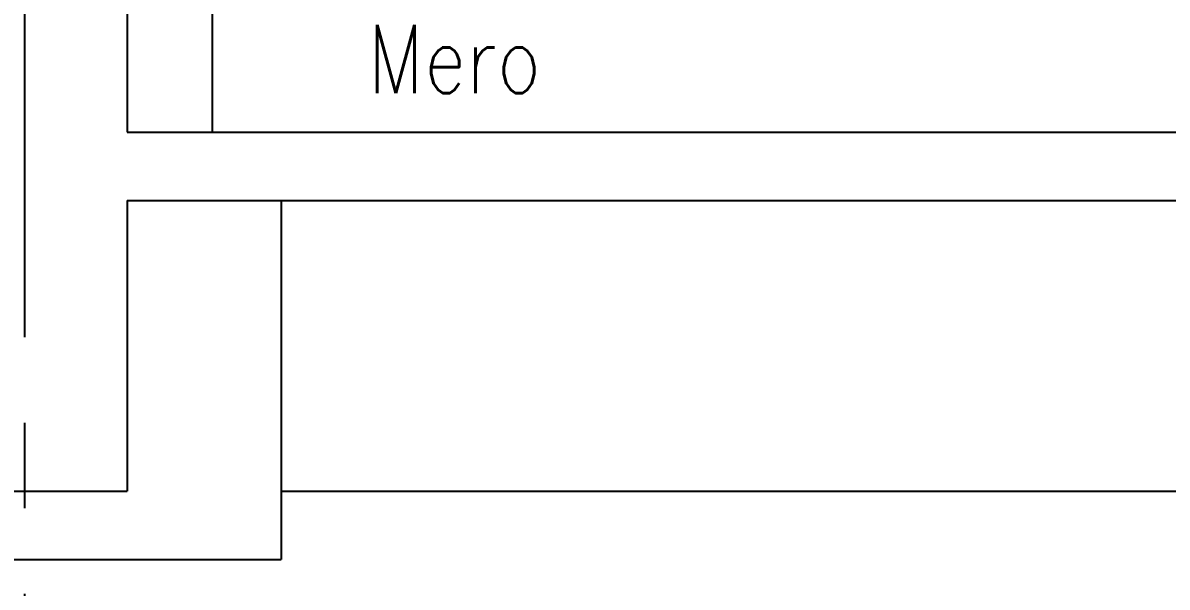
# Model space of a CAD drawing. Extents: x -3080 to 28500, y -1326 to 31609.
# Drawn here: x 11039.5 to 11374.1, y 26132.7 to 26297.8 of the extents above; entities that cross this region are included whole.
import ezdxf
from ezdxf.enums import TextEntityAlignment as Align
from ezdxf.xclip import XClip

# ---------------------------------------------------------------- set-up
doc = ezdxf.new("R2010")
doc.units = 0
doc.header["$LTSCALE"] = 100
doc.header["$XCLIPFRAME"] = 2
doc.linetypes.add('188K-SM-07-F10-MECH-CR PIPE-Y2257103$0$X-S-FAB_SL ALL$0$COL-CEN-LIN', pattern=[3.25, 2.5, -0.25, 0.25, -0.25])
for name, color, linetype in [('0-xref', 8, 'Continuous'), ('188K-SM-07-F10-MECH-CR PIPE-Y2257103$0$0-BG', 6, 'Continuous'), ('188K-SM-07-F10-MECH-CR PIPE-Y2257103$0$UPW_PVDF', 7, 'Continuous'), ('188K-SM-07-F10-MECH-CR PIPE-Y2257103$0$X-S-FAB_SL ALL$0$ASP_1', 1, 'Continuous'), ('188K-SM-07-F10-MECH-CR PIPE-Y2257103$0$X-S-FAB_SL ALL$0$ASP_8', 8, 'Continuous'), ('188K-SM-07-F10-MECH-CR PIPE-Y2257103$0$X-S-FAB_SL ALL$0$CCL', 15, '188K-SM-07-F10-MECH-CR PIPE-Y2257103$0$X-S-FAB_SL ALL$0$COL-CEN-LIN')]:
    doc.layers.add(name, color=color, linetype=linetype)
doc.styles.add('188K-SM-07-F10-MECH-CR PIPE-Y2257103$0$AA-TXT', font='romans.shx', dxfattribs={"bigfont": 'chineset.shx'})

# ---------------------------------------------------------------- blocks, each defined once
blk = doc.blocks.new('188K-SM-07-F10-MECH-CR PIPE-Y2257103$0$X-S-FAB_SL ALL$0$A$Ceb448ab1')
at = {"layer": '188K-SM-07-F10-MECH-CR PIPE-Y2257103$0$X-S-FAB_SL ALL$0$CCL'}
blk.add_line((11040, 3600), (11040, 0), dxfattribs=at)
blk = doc.blocks.new('188K-SM-07-F10-MECH-CR PIPE-Y2257103$0$X-S-FAB_SL ALL')
at = {"layer": '188K-SM-07-F10-MECH-CR PIPE-Y2257103$0$X-S-FAB_SL ALL$0$ASP_1'}
for p, q in [((6596.479, -73033.977), (6596.479, -73068.977)), ((6596.479, -73068.977), (12198.979, -73068.977)), ((6596.479, -73088.977), (12223.979, -73088.977)), ((6596.479, -73088.977), (6596.479, -73173.977)), ((6536.479, -73173.977), (6596.479, -73173.977))]:
    blk.add_line(p, q, dxfattribs=at)
at = {"layer": '188K-SM-07-F10-MECH-CR PIPE-Y2257103$0$X-S-FAB_SL ALL$0$ASP_8'}
for p, q in [((6621.479, -73068.977), (6621.479, -72848.977)), ((6641.479, -73088.977), (6641.479, -73193.977)), ((6641.479, -73173.977), (7221.479, -73173.977)), ((6491.479, -73193.977), (6641.479, -73193.977))]:
    blk.add_line(p, q, dxfattribs=at)
at = {"layer": '188K-SM-07-F10-MECH-CR PIPE-Y2257103$0$X-S-FAB_SL ALL$0$CCL'}
blk.add_blockref('188K-SM-07-F10-MECH-CR PIPE-Y2257103$0$X-S-FAB_SL ALL$0$A$Ceb448ab1', (-4473.521, -73553.977), dxfattribs=at)
blk = doc.blocks.new('188K-SM-07-F10-MECH-CR PIPE-Y2257103$0$Mero')
at = {"layer": '188K-SM-07-F10-MECH-CR PIPE-Y2257103$0$UPW_PVDF', "style": '188K-SM-07-F10-MECH-CR PIPE-Y2257103$0$AA-TXT', "width": 0.8}
blk.add_text('Mero', height=20, dxfattribs=at).set_placement((10641.33, -73047.54), align=Align.MIDDLE_LEFT)
blk = doc.blocks.new('188K-SM-07-F10-MECH-CR PIPE-Y2257103')
ref = blk.add_blockref('188K-SM-07-F10-MECH-CR PIPE-Y2257103$0$X-S-FAB_SL ALL', (4473.521, 99334.763))
XClip(ref).set_block_clipping_path([(-7553.4648570136, -75341.9369645483), (24026.2025623869, -67725.7696244382)])
at = {"layer": '188K-SM-07-F10-MECH-CR PIPE-Y2257103$0$0-BG'}
blk.add_blockref('188K-SM-07-F10-MECH-CR PIPE-Y2257103$0$Mero', (499.02, 99334.763), dxfattribs=at)

msp = doc.modelspace()

# ---------------------------------------------------------------- block references
at = {"layer": '0-xref'}
msp.add_blockref('188K-SM-07-F10-MECH-CR PIPE-Y2257103', (0, 0), dxfattribs=at)

doc.saveas('drawing.dxf')
